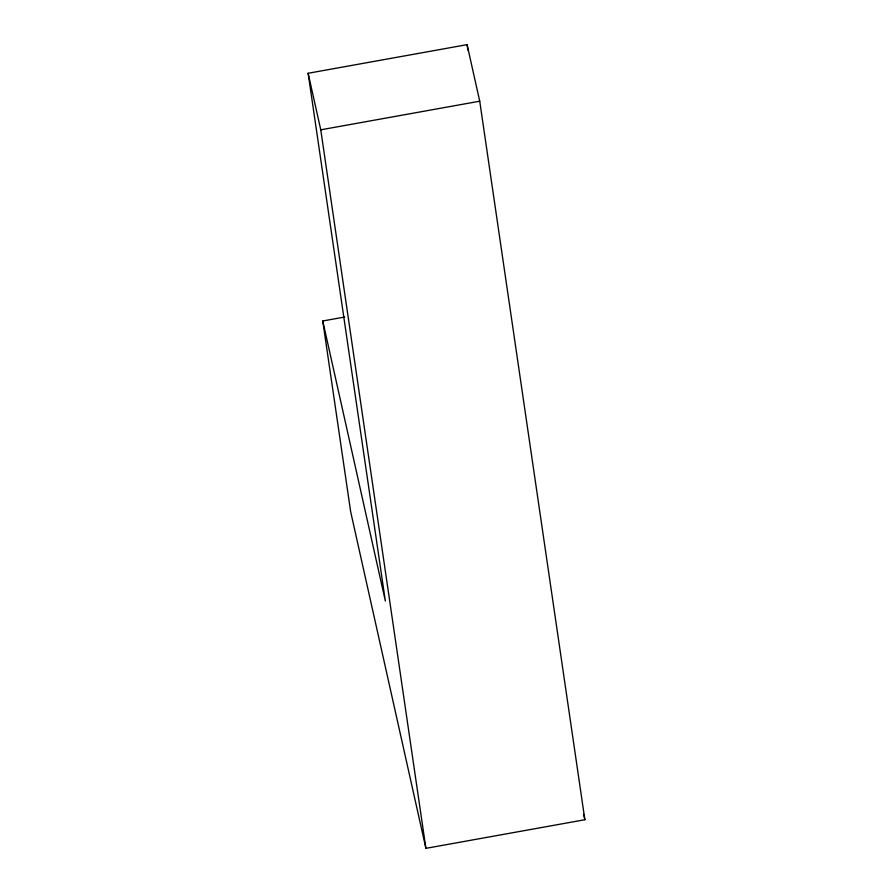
<?xml version="1.0" encoding="UTF-8"?>
<svg xmlns="http://www.w3.org/2000/svg" width="893" height="893" viewBox="0 0 893 893"><rect width="100%" height="100%" fill="white"/><g stroke="black" fill="none" stroke-linecap="round" stroke-linejoin="round"><path stroke-width="1.34" d="M322.753 320.989L385.341 600.978L308.13 73.271L467.095 44.65L479.731 101.199L584.87 819.729L425.905 848.35L350.681 511.812L322.753 320.989L344.687 317.037M308.13 73.271L320.766 129.82L479.731 101.199M583.654 814.304L584.87 819.729M467.095 44.65L467.899 50.164M320.766 129.82L425.905 848.35"/></g></svg>
